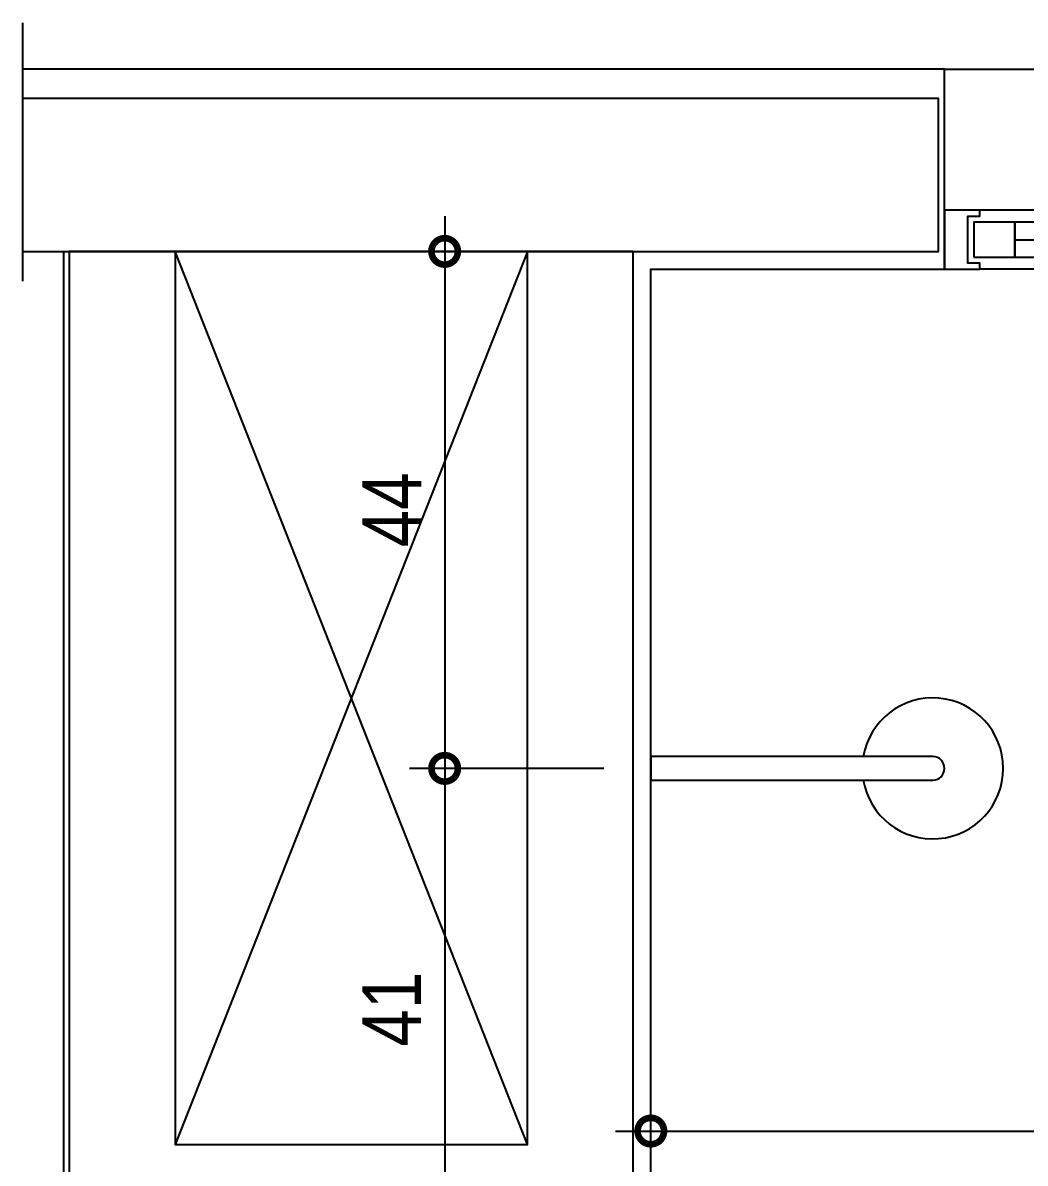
# Model space of a CAD drawing. Header units: metres. Extents: x 3 to 168, y -142 to 28.
# Drawn here: x 2.995 to 3.849, y 5.029 to 6 of the extents above; entities that cross this region are included whole.
import ezdxf

# ---------------------------------------------------------------- set-up
doc = ezdxf.new("R2010")
doc.units = ezdxf.units.M
for name, color, linetype in [('ARQ-ALV ACAB', 4, 'Continuous'), ('ARQ-ALV OSSO', 5, 'Continuous'), ('ARQ-AUX', 7, 'Continuous'), ('ARQ-CAX @ 1', 1, 'Continuous'), ('ARQ-DIM', 2, 'Continuous'), ('ARQ-HID', 2, 'Continuous'), ('ARQ-SIM', 1, 'Continuous')]:
    doc.layers.add(name, color=color, linetype=linetype)
doc.styles.add('Adesa', font='ARIALN.TTF')
doc.dimstyles.new('ADESA 1-0025', dxfattribs={"dimtxt": 0.05, "dimasz": 0.045, "dimexe": 0.03, "dimexo": 0.04, "dimgap": 0.02, "dimtad": 1, "dimtoh": 1, "dimdec": 0, "dimlfac": 100, "dimzin": 4, "dimtxsty": 'Adesa', "dimblk": 'DOTSMALL', "dimcen": 1, "dimdle": 0.03, "dimclrd": 1, "dimclre": 1, "dimclrt": 256, "dimazin": 1, "dimtm": 1e-09, "dimtfac": 1, "dimtdec": 0, "dimtix": 1, "dimtmove": 2, "dimatfit": 0, "dimldrblk": 'DOTSMALL', "dimfxl": 0.8, "dimtvp": 2, "dimtolj": 1, "dimtzin": 0, "dimarcsym": 0})

# ---------------------------------------------------------------- blocks, each defined once
blk = doc.blocks.new('CHUVEIRO')
at = {"ltscale": 0.025}
blk.add_lwpolyline([(-0.01, -0.24, 1), (0.01, -0.24), (0.01, 0), (-0.01, 0)], format="xyb", close=True, dxfattribs=at)
blk.add_arc((0, -0.24), 0.06, 99.5942, 80.40606, dxfattribs=at)
blk = doc.blocks.new('*U22')
at = {"color": 0, "linetype": 'ByBlock', "ltscale": 0.5}
for points in [[(0.02, -0.045), (0.02, -0.045), (0.02, -0.045), (0.02, -0.045), (0.02, -0.045), (0.02, -0.045), (0.02, -0.045), (0.02, -0.045), (0.02, -0.045), (0.03, -0.045), (0.03, -0.05), (0, -0.05), (0, 0), (0.03, 0), (0.03, -0.005), (0.02, -0.005), (0.02, -0.045)], [(0.58, -0.045), (0.58, -0.045), (0.58, -0.045), (0.58, -0.045), (0.58, -0.045), (0.58, -0.045), (0.58, -0.045), (0.58, -0.045), (0.58, -0.045), (0.57, -0.045), (0.57, -0.05), (0.6, -0.05), (0.6, 0), (0.57, 0), (0.57, -0.005), (0.58, -0.005), (0.58, -0.045)], [(0.025, -0.01), (0.06, -0.01), (0.06, -0.04), (0.025, -0.04)], [(0.575, -0.01), (0.54, -0.01), (0.54, -0.04), (0.575, -0.04)]]:
    blk.add_lwpolyline(points, close=True, dxfattribs=at)
at = {"color": 8, "linetype": 'ByBlock', "ltscale": 0.5}
for points in [[(0.57, 0), (0.03, 0)], [(0.57, -0.05), (0.03, -0.05)]]:
    blk.add_lwpolyline(points, dxfattribs=at)
at = {"color": 7, "linetype": 'ByBlock', "ltscale": 0.5}
blk.add_lwpolyline([(0.54, -0.01), (0.54, -0.04), (0.06, -0.04), (0.06, -0.01)], close=True, dxfattribs=at)
blk.add_lwpolyline([(0.06, -0.025), (0.54, -0.025)], dxfattribs=at)
blk = doc.blocks.new('_DotSmall')
at = {"color": 0, "linetype": 'ByBlock', "const_width": 0.5}
blk.add_lwpolyline([(-0.0625, 0, 1), (0.0625, 0, 1)], format="xyb", close=True, dxfattribs=at)
blk = doc.blocks.new('*D37')
at = {"layer": 'ARQ-DIM', "color": 1, "lineweight": -2, "transparency": 16777216}
for p, q in [((3.35453, 5.83498), (3.35453, 5.33499)), ((3.475, 5.80498), (3.32453, 5.80498)), ((3.49, 5.36499), (3.32453, 5.36499))]:
    blk.add_line(p, q, dxfattribs=at)
at = {"layer": 'Defpoints', "color": 0, "transparency": 16777216}
for p in [(3.515, 5.80498), (3.35453, 5.36499), (3.53, 5.36499)]:
    blk.add_point(p, dxfattribs=at)
at = {"layer": 'ARQ-DIM', "color": 1, "lineweight": -2, "transparency": 16777216, "xscale": 0.045, "yscale": 0.045, "zscale": 0.045}
for p, rotation in [((3.35453, 5.80498), 90), ((3.35453, 5.36499), 270)]:
    blk.add_blockref('_DotSmall', p, dxfattribs=dict(at, rotation=rotation))
at = {"layer": 'ARQ-DIM', "transparency": 16777216, "insert": (3.30953, 5.58498), "char_height": 0.05, "attachment_point": 5, "rotation": 90, "style": 'Adesa'}
blk.add_mtext('\\A1;44', dxfattribs=at)
blk = doc.blocks.new('*D38')
at = {"layer": 'ARQ-DIM', "color": 1, "lineweight": -2, "transparency": 16777216}
for p, q in [((3.35453, 5.39499), (3.35453, 4.925)), ((3.49, 5.36499), (3.32453, 5.36499)), ((3.475, 4.955), (3.32453, 4.955))]:
    blk.add_line(p, q, dxfattribs=at)
at = {"layer": 'Defpoints', "color": 0, "transparency": 16777216}
for p in [(3.53, 5.36499), (3.35453, 4.955), (3.515, 4.955)]:
    blk.add_point(p, dxfattribs=at)
at = {"layer": 'ARQ-DIM', "color": 1, "lineweight": -2, "transparency": 16777216, "xscale": 0.045, "yscale": 0.045, "zscale": 0.045}
for p, rotation in [((3.35453, 5.36499), 90), ((3.35453, 4.955), 270)]:
    blk.add_blockref('_DotSmall', p, dxfattribs=dict(at, rotation=rotation))
at = {"layer": 'ARQ-DIM', "transparency": 16777216, "insert": (3.30943, 5.15999), "char_height": 0.05, "attachment_point": 5, "rotation": 90, "style": 'Adesa'}
blk.add_mtext('\\A1;41', dxfattribs=at)
blk = doc.blocks.new('*D41')
at = {"layer": 'ARQ-DIM', "color": 1, "lineweight": -2, "transparency": 16777216}
for p, q in [((3.53, 4.98), (3.53, 5.08634)), ((4.44007, 4.97999), (4.44007, 5.08634)), ((3.5, 5.05634), (4.47007, 5.05634))]:
    blk.add_line(p, q, dxfattribs=at)
at = {"layer": 'Defpoints', "color": 0, "transparency": 16777216}
for p in [(4.44007, 5.05634), (3.53, 4.94), (4.44007, 4.93999)]:
    blk.add_point(p, dxfattribs=at)
at = {"layer": 'ARQ-DIM', "color": 1, "lineweight": -2, "transparency": 16777216, "xscale": 0.045, "yscale": 0.045, "zscale": 0.045, "rotation": 180}
blk.add_blockref('_DotSmall', (3.53, 5.05634), dxfattribs=at)
at = {"layer": 'ARQ-DIM', "color": 1, "lineweight": -2, "transparency": 16777216, "xscale": 0.045, "yscale": 0.045, "zscale": 0.045}
blk.add_blockref('_DotSmall', (4.44007, 5.05634), dxfattribs=at)
at = {"layer": 'ARQ-DIM', "transparency": 16777216, "insert": (3.98504, 5.10186), "char_height": 0.05, "attachment_point": 5, "style": 'Adesa'}
blk.add_mtext('\\A1;91', dxfattribs=at)
blk = doc.blocks.new('AREAS MOLHADAS')
at = {"layer": 'ARQ-ALV ACAB'}
blk.add_lwpolyline([(2.99543, 5.80498), (3.03, 5.80498), (3.03, 3.43), (3.71, 3.43), (3.71, 3.54), (3.14, 3.54), (3.14, 4.94), (3.53, 4.94), (3.53, 5.78998), (3.77995, 5.78999), (3.77995, 5.96001), (2.99543, 5.96)], dxfattribs=at)
at = {"layer": 'ARQ-ALV OSSO'}
blk.add_lwpolyline([(2.99543, 5.80498), (3.77492, 5.80498), (3.77492, 5.93501), (2.99543, 5.93501)], dxfattribs=at)
for points in [[(3.035, 5.80498), (3.035, 3.435), (3.705, 3.435), (3.705, 3.525), (3.125, 3.525), (3.125, 4.955), (3.515, 4.955), (3.515, 5.80498)], [(3.425, 5.80498), (3.125, 5.80498), (3.125, 5.045), (3.425, 5.045)]]:
    blk.add_lwpolyline(points, close=True, dxfattribs=at)
at = {"layer": 'ARQ-AUX'}
for points in [[(2.99543, 5.77969), (2.99543, 5.99952)], [(3.77995, 5.96001), (4.38, 5.96)]]:
    blk.add_lwpolyline(points, dxfattribs=at)
at = {"layer": 'ARQ-SIM'}
for points in [[(3.425, 5.80498), (3.125, 5.045)], [(3.425, 5.045), (3.125, 5.80498)]]:
    blk.add_lwpolyline(points, dxfattribs=at)
at = {"layer": 'ARQ-CAX @ 1', "xscale": -1, "rotation": 180}
blk.add_blockref('*U22', (3.77995, 5.78995), dxfattribs=at)
at = {"layer": 'ARQ-HID', "rotation": 90}
blk.add_blockref('CHUVEIRO', (3.53, 5.36499), dxfattribs=at)
at = {"layer": 'ARQ-DIM'}
for base, p1, p2, picture, middle in [((3.35453, 5.36499), (3.515, 5.80498), (3.53, 5.36499), '*D37', (3.30953, 5.58498)), ((3.35453, 4.955), (3.53, 5.36499), (3.515, 4.955), '*D38', (3.30943, 5.15999))]:
    dim = blk.add_linear_dim(base=base, p1=p1, p2=p2, angle=90, dimstyle='ADESA 1-0025', dxfattribs=at)
    dim.commit()
    dim.dimension.update_dxf_attribs({"geometry": picture, "text_midpoint": middle})
dim = blk.add_linear_dim(base=(4.44007, 5.05634), p1=(3.53, 4.94), p2=(4.44007, 4.93999), dimstyle='ADESA 1-0025', dxfattribs=at)
dim.commit()
dim.dimension.update_dxf_attribs({"geometry": '*D41', "text_midpoint": (3.98504, 5.10186)})

msp = doc.modelspace()

# ---------------------------------------------------------------- block references
msp.add_blockref('AREAS MOLHADAS', (0, 0))

doc.saveas('drawing.dxf')
